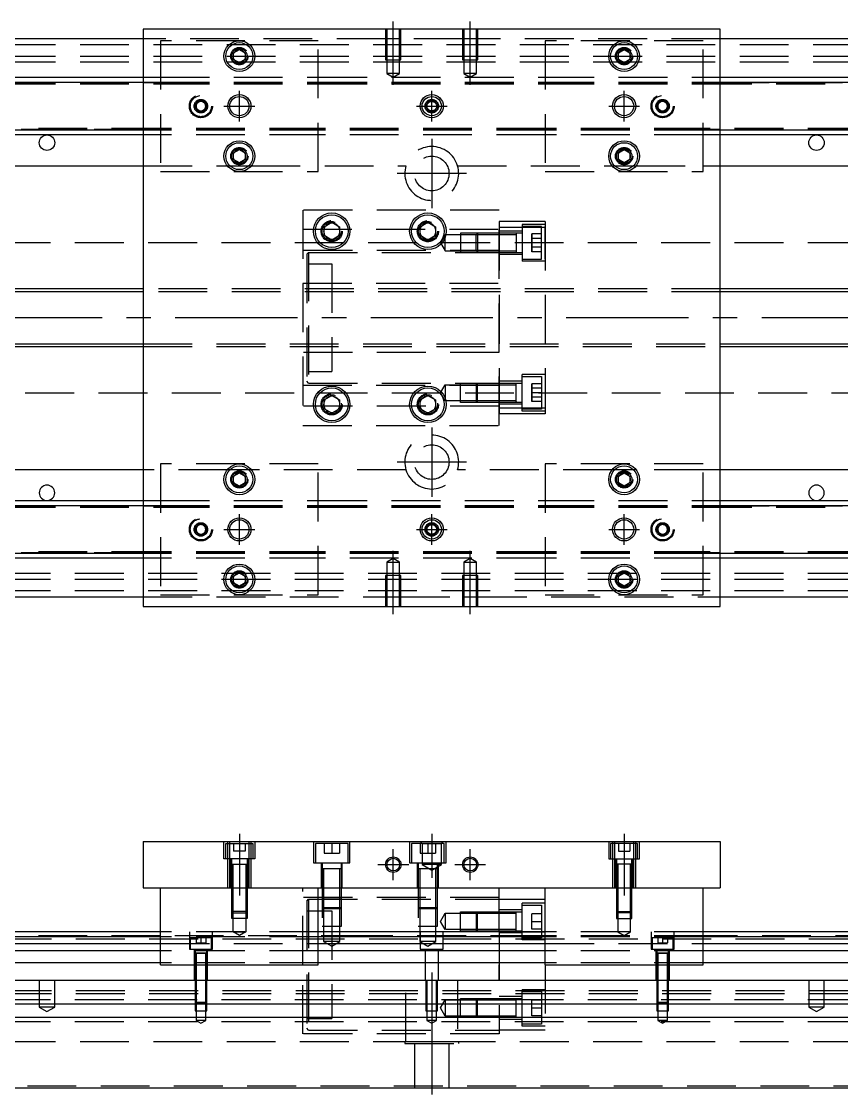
# Model space of a CAD drawing. Extents: x -10 to 848, y -252 to 77.
# Drawn here: x 213.4 to 426.5, y -202.1 to 77 of the extents above; entities that cross this region are included whole.
import ezdxf

# ---------------------------------------------------------------- set-up
doc = ezdxf.new("R2010")
doc.units = 0
doc.linetypes.add('CENTER', pattern=[50.8, 31.75, -6.35, 6.35, -6.35])
doc.linetypes.add('DASHED', pattern=[19.05, 12.7, -6.35])
doc.layers.get('0').update_dxf_attribs({"linetype": 'CONTINUOUS'})
doc.layers.add('CENTER', color=1, linetype='CENTER')

msp = doc.modelspace()

# ---------------------------------------------------------------- linework, layer by layer
at = {"color": 7, "linetype": 'CONTINUOUS'}
for p, q in [((245, 75), (245, -75)), ((395, 75), (245, 75)), ((395, -75), (395, 75)), ((245, 72.5), (0, 72.5)), ((640, 72.5), (395, 72.5)), ((268.5, 68.866026), (270, 69.73205)), ((268.5, 67.133974), (268.5, 68.866026)), ((270, 66.26795), (268.5, 67.133974)), ((270, 69.73205), (271.5, 68.866026)), ((271.5, 67.133974), (270, 66.26795)), ((271.5, 68.866026), (271.5, 67.133974)), ((368.5, 68.866026), (370, 69.73205)), ((368.5, 67.133974), (368.5, 68.866026)), ((370, 66.26795), (368.5, 67.133974)), ((370, 69.73205), (371.5, 68.866026)), ((371.5, 67.133974), (370, 66.26795)), ((371.5, 68.866026), (371.5, 67.133974)), ((0, 62.5), (245, 62.5)), ((395, 62.5), (640, 62.5)), ((0, 61.247728), (245, 61.247728)), ((395, 61.247728), (640, 61.247728)), ((245, 48.752272), (0, 48.752272)), ((245, 47.5), (0, 47.5)), ((640, 48.752272), (395, 48.752272)), ((640, 47.5), (395, 47.5)), ((268.5, 42.866026), (270, 43.73205)), ((268.5, 41.133974), (268.5, 42.866026)), ((270, 43.73205), (271.5, 42.866026)), ((271.5, 42.866026), (271.5, 41.133974)), ((368.5, 42.866026), (370, 43.73205)), ((368.5, 41.133974), (368.5, 42.866026)), ((370, 43.73205), (371.5, 42.866026)), ((371.5, 42.866026), (371.5, 41.133974)), ((206.708204, 39.5), (245, 39.5)), ((270, 40.26795), (268.5, 41.133974)), ((271.5, 41.133974), (270, 40.26795)), ((370, 40.26795), (368.5, 41.133974)), ((371.5, 41.133974), (370, 40.26795)), ((395, 39.5), (433.291796, 39.5)), ((292, 23.6547), (294, 24.809402)), ((292, 21.3453), (292, 23.6547)), ((294, 24.809402), (296, 23.6547)), ((296, 23.6547), (296, 21.3453)), ((317, 23.6547), (319, 24.809402)), ((317, 21.3453), (317, 23.6547)), ((319, 24.809402), (321, 23.6547)), ((321, 23.6547), (321, 21.3453)), ((294, 20.190598), (292, 21.3453)), ((296, 21.3453), (294, 20.190598)), ((319, 20.190598), (317, 21.3453)), ((321, 21.3453), (319, 20.190598)), ((245, 7.5), (40.5, 7.5)), ((590, 7.5), (395, 7.5)), ((40.5, -7.5), (245, -7.5)), ((395, -7.5), (590, -7.5)), ((292, -21.3453), (294, -20.190598)), ((292, -23.6547), (292, -21.3453)), ((294, -20.190598), (296, -21.3453)), ((296, -21.3453), (296, -23.6547)), ((317, -21.3453), (319, -20.190598)), ((317, -23.6547), (317, -21.3453)), ((319, -20.190598), (321, -21.3453)), ((321, -21.3453), (321, -23.6547)), ((294, -24.809402), (292, -23.6547)), ((296, -23.6547), (294, -24.809402)), ((319, -24.809402), (317, -23.6547)), ((321, -23.6547), (319, -24.809402)), ((245, -39.5), (206.708204, -39.5)), ((268.5, -41.133974), (270, -40.26795)), ((268.5, -42.866026), (268.5, -41.133974)), ((270, -40.26795), (271.5, -41.133974)), ((271.5, -41.133974), (271.5, -42.866026)), ((368.5, -41.133974), (370, -40.26795)), ((368.5, -42.866026), (368.5, -41.133974)), ((370, -40.26795), (371.5, -41.133974)), ((371.5, -41.133974), (371.5, -42.866026)), ((433.291796, -39.5), (395, -39.5)), ((270, -43.73205), (268.5, -42.866026)), ((271.5, -42.866026), (270, -43.73205)), ((370, -43.73205), (368.5, -42.866026)), ((371.5, -42.866026), (370, -43.73205)), ((0, -47.5), (245, -47.5)), ((0, -48.752272), (245, -48.752272)), ((395, -47.5), (640, -47.5)), ((395, -48.752272), (640, -48.752272)), ((245, -61.247728), (0, -61.247728)), ((640, -61.247728), (395, -61.247728)), ((245, -62.5), (0, -62.5)), ((640, -62.5), (395, -62.5)), ((268.5, -67.133974), (270, -66.26795)), ((270, -66.26795), (271.5, -67.133974)), ((368.5, -67.133974), (370, -66.26795)), ((370, -66.26795), (371.5, -67.133974)), ((268.5, -68.866026), (268.5, -67.133974)), ((270, -69.73205), (268.5, -68.866026)), ((271.5, -68.866026), (270, -69.73205)), ((271.5, -67.133974), (271.5, -68.866026)), ((368.5, -68.866026), (368.5, -67.133974)), ((370, -69.73205), (368.5, -68.866026)), ((371.5, -68.866026), (370, -69.73205)), ((371.5, -67.133974), (371.5, -68.866026)), ((0, -72.5), (245, -72.5)), ((395, -72.5), (640, -72.5)), ((245, -75), (395, -75)), ((245, -136.12), (245, -148.12)), ((245, -136.12), (395, -136.12)), ((395, -136.12), (395, -148.12)), ((245, -148.12), (395, -148.12)), ((249.5, -168.12), (249.5, -148.12)), ((290.500006, -168.12), (290.500006, -148.12)), ((337.5, -159.62), (337.5, -148.12)), ((349.5, -168.12), (349.5, -148.12)), ((390.5, -168.12), (390.5, -148.12)), ((337.5, -151.12), (349.5, -151.12)), ((249.5, -159.62), (0, -159.62)), ((249.5, -160.872272), (0, -160.872272)), ((349.5, -159.62), (290.500006, -159.62)), ((349.5, -160.872272), (290.500006, -160.872272)), ((640, -159.62), (390.5, -159.62)), ((640, -160.872272), (390.5, -160.872272)), ((0, -162.64668), (249.5, -162.64668)), ((249.5, -164.543076), (0, -164.543076)), ((290.500006, -162.64668), (349.5, -162.64668)), ((349.5, -164.543076), (290.500006, -164.543076)), ((390.5, -162.64668), (640, -162.64668)), ((640, -164.543076), (390.5, -164.543076)), ((249.5, -167.597372), (0, -167.597372)), ((249.5, -168.12), (290.500006, -168.12)), ((349.5, -167.597372), (290.500006, -167.597372)), ((349.5, -168.12), (390.5, -168.12)), ((640, -167.597372), (390.5, -167.597372)), ((0, -172.12), (640, -172.12)), ((640, -178.42), (0, -178.42)), ((640, -181.82), (0, -181.82)), ((0, -200.12), (640, -200.12))]:
    msp.add_line(p, q, dxfattribs=at)
at = {"color": 3, "linetype": 'DASHED'}
for p, q in [((308.000006, 75), (308.000006, 67)), ((308.35, 75), (308.35, 67)), ((311.65, 67), (311.65, 75)), ((311.999994, 67), (311.999994, 75)), ((328.000006, 75), (328.000006, 67)), ((328.35, 75), (328.35, 67)), ((331.65, 67), (331.65, 75)), ((331.999994, 67), (331.999994, 75)), ((0, 71), (640, 71)), ((308.000006, 72.5), (245, 72.5)), ((290.5, 72), (249.5, 72)), ((249.5, 72), (249.5, 38)), ((290.5, 38), (290.5, 72)), ((311.999994, 72.5), (308.000006, 72.5)), ((328.000006, 72.5), (311.999994, 72.5)), ((331.999994, 72.5), (328.000006, 72.5)), ((395, 72.5), (331.999994, 72.5)), ((390.5, 72), (349.5, 72)), ((349.5, 72), (349.5, 38)), ((390.5, 38), (390.5, 72)), ((0, 68), (640, 68)), ((271.973226, 68.326156), (272, 68)), ((308.000006, 67), (311.999994, 67)), ((308.35, 67), (308.35, 63.5)), ((311.65, 63.5), (311.65, 67)), ((328.000006, 67), (331.999994, 67)), ((328.35, 67), (328.35, 63.5)), ((331.65, 63.5), (331.65, 67)), ((368, 68), (368.023172, 68.30356)), ((0, 66.5), (640, 66.5)), ((245, 62.5), (249.5, 62.5)), ((249.5, 62.5), (290.5, 62.5)), ((290.5, 62.5), (349.5, 62.5)), ((311.65, 63.5), (308.35, 63.5)), ((308.35, 63.5), (310, 62.547372)), ((310, 62.547372), (311.65, 63.5)), ((331.65, 63.5), (328.35, 63.5)), ((328.35, 63.5), (330, 62.547372)), ((330, 62.547372), (331.65, 63.5)), ((349.5, 62.5), (390.5, 62.5)), ((390.5, 62.5), (395, 62.5)), ((0, 61.1147), (245, 61.1147)), ((0, 61.1), (249.5, 61.1)), ((0, 60.8), (249.5, 60.8)), ((245, 61.247728), (249.5, 61.247728)), ((245, 61.1147), (249.5, 61.1147)), ((249.5, 61.247728), (290.5, 61.247728)), ((249.5, 61.1147), (290.5, 61.1147)), ((249.5, 61.1), (290.5, 61.1)), ((249.5, 60.8), (290.5, 60.8)), ((290.5, 61.247728), (349.5, 61.247728)), ((290.5, 61.1147), (349.5, 61.1147)), ((290.5, 61.1), (349.5, 61.1)), ((290.5, 60.8), (349.5, 60.8)), ((349.5, 61.247728), (390.5, 61.247728)), ((349.5, 61.1147), (390.5, 61.1147)), ((349.5, 61.1), (390.5, 61.1)), ((349.5, 60.8), (390.5, 60.8)), ((390.5, 61.247728), (395, 61.247728)), ((390.5, 61.1147), (395, 61.1147)), ((390.5, 61.1), (640, 61.1)), ((390.5, 60.8), (640, 60.8)), ((395, 61.1147), (640, 61.1147)), ((258.75, 55.721688), (260, 56.443376)), ((260, 56.443376), (261.25, 55.721688)), ((378.75, 55.721688), (380, 56.443376)), ((380, 56.443376), (381.25, 55.721688)), ((258.5, 55), (258.52041, 55.24661)), ((258.75, 54.278312), (258.75, 55.721688)), ((260, 53.556624), (258.75, 54.278312)), ((261.25, 54.278312), (260, 53.556624)), ((261.25, 55.721688), (261.25, 54.278312)), ((378.5, 55), (378.52041, 55.24661)), ((378.75, 54.278312), (378.75, 55.721688)), ((380, 53.556624), (378.75, 54.278312)), ((381.25, 54.278312), (380, 53.556624)), ((381.25, 55.721688), (381.25, 54.278312)), ((249.5, 49.2), (0, 49.2)), ((249.5, 48.9), (0, 48.9)), ((245, 48.8853), (0, 48.8853)), ((249.5, 48.8853), (245, 48.8853)), ((249.5, 48.752272), (245, 48.752272)), ((249.5, 47.5), (245, 47.5)), ((290.5, 49.2), (249.5, 49.2)), ((290.5, 48.9), (249.5, 48.9)), ((290.5, 48.8853), (249.5, 48.8853)), ((290.5, 48.752272), (249.5, 48.752272)), ((290.5, 47.5), (249.5, 47.5)), ((349.5, 49.2), (290.5, 49.2)), ((349.5, 48.9), (290.5, 48.9)), ((349.5, 48.8853), (290.5, 48.8853)), ((349.5, 48.752272), (290.5, 48.752272)), ((349.5, 47.5), (290.5, 47.5)), ((390.5, 49.2), (349.5, 49.2)), ((390.5, 48.9), (349.5, 48.9)), ((390.5, 48.8853), (349.5, 48.8853)), ((390.5, 48.752272), (349.5, 48.752272)), ((390.5, 47.5), (349.5, 47.5)), ((640, 49.2), (390.5, 49.2)), ((640, 48.9), (390.5, 48.9)), ((395, 48.8853), (390.5, 48.8853)), ((395, 48.752272), (390.5, 48.752272)), ((395, 47.5), (390.5, 47.5)), ((640, 48.8853), (395, 48.8853)), ((271.973226, 42.326156), (272, 42)), ((371.973226, 42.326156), (372, 42)), ((245, 39.5), (266.877502, 39.5)), ((266.877502, 39.5), (267.55051, 39.5)), ((267.55051, 39.5), (272.44949, 39.5)), ((272.44949, 39.5), (273.122498, 39.5)), ((273.122498, 39.5), (313.291796, 39.5)), ((326.708204, 39.5), (366.877502, 39.5)), ((366.877502, 39.5), (367.55051, 39.5)), ((367.55051, 39.5), (372.44949, 39.5)), ((372.44949, 39.5), (373.122498, 39.5)), ((373.122498, 39.5), (390.5, 39.5)), ((390.5, 39.5), (395, 39.5)), ((249.5, 38), (290.5, 38)), ((349.5, 38), (390.5, 38)), ((286.5, 28), (286.5, -28)), ((337.5, 28), (286.5, 28)), ((337.5, -28), (337.5, 28)), ((286.5, 23), (337.5, 23)), ((291.5, 22.5), (291.512884, 22.753488)), ((316.5, 22.5), (316.52689, 22.865682)), ((337.5, 25), (337.5, -25)), ((349.5, 25), (337.5, 25)), ((349.5, 23.49468), (337.5, 23.49468)), ((343.5, 22.485571), (337.5, 22.485571)), ((343.5, 24.235572), (343.5, 14.735572)), ((349.5, 24.235572), (343.5, 24.235572)), ((348.5, 23.735571), (343.5, 23.735571)), ((348.5, 15.235572), (348.5, 23.735572)), ((349.5, 25), (349.5, -25)), ((349.5, 15.235571), (349.5, 23.735571)), ((323.500001, 21.585571), (322.287565, 19.485571)), ((329.4, 21.585571), (323.5, 21.585571)), ((323.500001, 17.385571), (323.500001, 21.585571)), ((332.4, 21.985565), (327.5, 21.985565)), ((327.5, 21.971141), (327.5, 16.985576)), ((332, 21.585571), (329.4, 21.585571)), ((331.9, 21.985571), (331.5, 21.585571)), ((331.5, 17.385571), (331.5, 21.585571)), ((331.9, 21.985571), (331.9, 16.985571)), ((341.9, 21.585571), (332, 21.585571)), ((343.5, 21.985565), (332.4, 21.985565)), ((341.9, 21.985571), (341.9, 16.985571)), ((346, 20.640272), (346, 21.794972)), ((346, 21.794972), (346, 20.640272)), ((348.5, 21.794972), (346, 21.794972)), ((348.5, 20.640272), (346, 20.640272)), ((346, 18.330872), (346, 20.640272)), ((346, 20.640272), (346, 18.330872)), ((640, 19.5), (61.969694, 19.5)), ((337.5, 17.5), (286.5, 17.5)), ((287.5, 16.5), (288, 17)), ((288, 17), (338, 17)), ((288, 17), (288, -17)), ((322.287565, 19.485571), (323.500001, 17.385571)), ((323.500001, 17.385571), (329.4, 17.385571)), ((327.5, 16.985575), (332.4, 16.985575)), ((329.4, 17.385571), (332, 17.385571)), ((331.5, 17.385571), (331.9, 16.985571)), ((332, 17.385571), (341.9, 17.385571)), ((332.4, 16.985575), (343.5, 16.985575)), ((348.5, 18.330872), (346, 18.330872)), ((346, 17.17617), (346, 18.330872)), ((346, 18.330872), (346, 17.17617)), ((348.5, 17.17617), (346, 17.17617)), ((287.5, 16.5), (287.5, -16.5)), ((288, 14), (294, 14)), ((294, 14), (294, -14)), ((343.5, 16.485571), (337.5, 16.485571)), ((343.5, 15.235572), (348.5, 15.235572)), ((349.5, 14.735572), (343.5, 14.735572)), ((286.5, 9), (337.5, 9)), ((395, 7.5), (245, 7.5)), ((395, 6.75), (245, 6.75)), ((245, -6.75), (395, -6.75)), ((245, -7.5), (395, -7.5)), ((337.5, -9), (286.5, -9)), ((288, -17), (287.5, -16.5)), ((288, -14), (294, -14)), ((343.5, -16.485572), (337.5, -16.485572)), ((343.5, -24.235572), (343.5, -14.735572)), ((349.5, -14.735572), (343.5, -14.735572)), ((343.5, -15.235571), (348.5, -15.235571)), ((348.5, -15.235571), (348.5, -23.735571)), ((61.969694, -19.5), (640, -19.5)), ((286.5, -17.5), (337.5, -17.5)), ((288, -17), (337.5, -17)), ((322.287565, -19.485571), (323.500001, -17.385571)), ((323.500001, -21.585571), (322.287565, -19.485571)), ((323.500001, -17.385571), (323.500001, -21.585571)), ((323.500001, -17.385571), (329.4, -17.385571)), ((327.5, -21.985566), (327.5, -16.985575)), ((327.5, -16.985575), (332.4, -16.985575)), ((329.4, -17.385571), (332, -17.385571)), ((331.499979, -17.385571), (331.899979, -16.985571)), ((331.499979, -17.385571), (331.499979, -21.585571)), ((331.899979, -21.985571), (331.899979, -16.985571)), ((332, -17.385571), (341.9, -17.385572)), ((332.4, -16.985575), (343.5, -16.985575)), ((341.9, -21.985571), (341.9, -16.985571)), ((346, -18.330872), (346, -17.17617)), ((346, -17.17617), (346, -18.330872)), ((348.5, -17.17617), (346, -17.17617)), ((348.5, -18.330872), (346, -18.330872)), ((346, -20.640272), (346, -18.330872)), ((346, -18.330872), (346, -20.640272)), ((348.5, -19.485571), (346, -19.485571)), ((296.483582, -22.213962), (296.5, -22.5)), ((321.483582, -22.213962), (321.5, -22.5)), ((329.4, -21.585571), (323.66115, -21.585571)), ((332.4, -21.985565), (327.5, -21.985565)), ((332, -21.585571), (329.4, -21.585571)), ((331.899979, -21.985571), (331.499979, -21.585571)), ((341.9, -21.585571), (332, -21.585571)), ((343.5, -21.985565), (332.4, -21.985565)), ((341.9, -21.728173), (341.9, -21.985571)), ((348.5, -20.640272), (346, -20.640272)), ((346, -21.794972), (346, -20.640272)), ((346, -20.640272), (346, -21.794972)), ((348.5, -21.794972), (346, -21.794972)), ((337.5, -23), (286.5, -23)), ((343.5, -22.485572), (337.5, -22.485572)), ((349.5, -23.49468), (337.5, -23.49468)), ((349.5, -25), (337.5, -25)), ((348.5, -23.735571), (343.5, -23.735571)), ((349.5, -24.235572), (343.5, -24.235572)), ((286.5, -28), (337.5, -28)), ((249.5, -38), (249.5, -72)), ((290.5, -38), (249.5, -38)), ((290.5, -72), (290.5, -38)), ((349.5, -38), (349.5, -72)), ((390.5, -38), (349.5, -38)), ((390.5, -72), (390.5, -38)), ((266.877502, -39.5), (245, -39.5)), ((267.55051, -39.5), (266.877502, -39.5)), ((272.44949, -39.5), (267.55051, -39.5)), ((271.973226, -41.673844), (272, -42)), ((273.122498, -39.5), (272.44949, -39.5)), ((313.291796, -39.5), (273.122498, -39.5)), ((366.877502, -39.5), (326.708204, -39.5)), ((367.55051, -39.5), (366.877502, -39.5)), ((372.44949, -39.5), (367.55051, -39.5)), ((368, -42), (368.030168, -41.653934)), ((373.122498, -39.5), (372.44949, -39.5)), ((390.5, -39.5), (373.122498, -39.5)), ((395, -39.5), (390.5, -39.5)), ((0, -48.8853), (245, -48.8853)), ((0, -48.9), (249.5, -48.9)), ((0, -49.2), (249.5, -49.2)), ((245, -47.5), (249.5, -47.5)), ((245, -48.752272), (249.5, -48.752272)), ((245, -48.8853), (249.5, -48.8853)), ((249.5, -47.5), (290.5, -47.5)), ((249.5, -48.752272), (290.5, -48.752272)), ((249.5, -48.8853), (290.5, -48.8853)), ((249.5, -48.9), (290.5, -48.9)), ((249.5, -49.2), (290.5, -49.2)), ((290.5, -47.5), (349.5, -47.5)), ((290.5, -48.752272), (349.5, -48.752272)), ((290.5, -48.8853), (349.5, -48.8853)), ((290.5, -48.9), (349.5, -48.9)), ((290.5, -49.2), (349.5, -49.2)), ((349.5, -47.5), (390.5, -47.5)), ((349.5, -48.752272), (390.5, -48.752272)), ((349.5, -48.8853), (390.5, -48.8853)), ((349.5, -48.9), (390.5, -48.9)), ((349.5, -49.2), (390.5, -49.2)), ((390.5, -47.5), (395, -47.5)), ((390.5, -48.752272), (395, -48.752272)), ((390.5, -48.8853), (395, -48.8853)), ((390.5, -48.9), (640, -48.9)), ((390.5, -49.2), (640, -49.2)), ((395, -48.8853), (640, -48.8853)), ((258.5, -55), (258.52041, -54.75339)), ((258.75, -54.278312), (260, -53.556624)), ((258.75, -55.721688), (258.75, -54.278312)), ((260, -56.443376), (258.75, -55.721688)), ((260, -53.556624), (261.25, -54.278312)), ((261.25, -55.721688), (260, -56.443376)), ((261.25, -54.278312), (261.25, -55.721688)), ((378.75, -54.278312), (380, -53.556624)), ((378.75, -55.721688), (378.75, -54.278312)), ((380, -56.443376), (378.75, -55.721688)), ((380, -53.556624), (381.25, -54.278312)), ((381.25, -55.721688), (380, -56.443376)), ((381.25, -54.278312), (381.25, -55.721688)), ((381.477374, -54.74045), (381.5, -55)), ((249.5, -60.8), (0, -60.8)), ((249.5, -61.1), (0, -61.1)), ((245, -61.1147), (0, -61.1147)), ((249.5, -61.1147), (245, -61.1147)), ((249.5, -61.247728), (245, -61.247728)), ((290.5, -60.8), (249.5, -60.8)), ((290.5, -61.1), (249.5, -61.1)), ((290.5, -61.1147), (249.5, -61.1147)), ((290.5, -61.247728), (249.5, -61.247728)), ((349.5, -60.8), (290.5, -60.8)), ((349.5, -61.1), (290.5, -61.1)), ((349.5, -61.1147), (290.5, -61.1147)), ((349.5, -61.247728), (290.5, -61.247728)), ((390.5, -60.8), (349.5, -60.8)), ((390.5, -61.1), (349.5, -61.1)), ((390.5, -61.1147), (349.5, -61.1147)), ((390.5, -61.247728), (349.5, -61.247728)), ((640, -60.8), (390.5, -60.8)), ((640, -61.1), (390.5, -61.1)), ((395, -61.1147), (390.5, -61.1147)), ((395, -61.247728), (390.5, -61.247728)), ((640, -61.1147), (395, -61.1147)), ((249.5, -62.5), (245, -62.5)), ((290.5, -62.5), (249.5, -62.5)), ((349.5, -62.5), (290.5, -62.5)), ((310, -62.547372), (308.35, -63.5)), ((308.35, -63.5), (310, -63.5)), ((308.35, -63.5), (308.35, -67)), ((311.65, -63.5), (310, -62.547372)), ((310, -63.5), (311.65, -63.5)), ((311.65, -67), (311.65, -63.5)), ((330, -62.547372), (328.35, -63.5)), ((328.35, -63.5), (330, -63.5)), ((328.35, -63.5), (328.35, -67)), ((331.65, -63.5), (330, -62.547372)), ((330, -63.5), (331.65, -63.5)), ((331.65, -67), (331.65, -63.5)), ((390.5, -62.5), (349.5, -62.5)), ((395, -62.5), (390.5, -62.5)), ((640, -66.5), (0, -66.5)), ((640, -68), (0, -68)), ((268, -68), (268.023172, -67.69644)), ((311.999994, -67), (308.000006, -67)), ((308.000006, -67), (308.000006, -75)), ((308.35, -67), (308.35, -75)), ((311.65, -75), (311.65, -67)), ((311.999994, -75), (311.999994, -67)), ((331.999994, -67), (328.000006, -67)), ((328.000006, -67), (328.000006, -75)), ((328.35, -67), (328.35, -75)), ((331.65, -75), (331.65, -67)), ((331.999994, -75), (331.999994, -67)), ((368, -68), (368.023172, -67.69644)), ((640, -71), (0, -71)), ((245, -72.5), (308.000006, -72.5)), ((249.5, -72), (290.5, -72)), ((308.000006, -72.5), (311.999994, -72.5)), ((311.999994, -72.5), (328.000006, -72.5)), ((328.000006, -72.5), (331.999994, -72.5)), ((331.999994, -72.5), (395, -72.5)), ((349.5, -72), (390.5, -72)), ((266, -140.62), (266, -136.12)), ((266.5, -136.62), (273.5, -136.62)), ((266.5, -140.62), (266.5, -136.62)), ((267.000006, -136.62), (267.000006, -136.12)), ((267.000006, -140.62), (267.000006, -136.62)), ((267.5, -148.12), (267.5, -136.12)), ((268.5, -136.62), (268.5, -138.62)), ((270, -136.62), (270, -138.62)), ((271.5, -136.62), (271.5, -138.62)), ((272.5, -136.12), (272.5, -148.12)), ((272.999994, -136.12), (272.999994, -136.62)), ((272.999994, -136.62), (272.999994, -140.62)), ((273.5, -136.62), (273.5, -140.62)), ((274, -136.12), (274, -140.62)), ((289.25, -136.12), (289.25, -141.62)), ((298.25, -136.62), (289.75, -136.62)), ((289.75, -136.62), (289.75, -141.62)), ((292, -136.62), (292, -139.12)), ((294, -136.62), (294, -139.12)), ((296, -136.62), (296, -139.12)), ((298.25, -141.62), (298.25, -136.62)), ((298.75, -141.62), (298.75, -136.12)), ((314.25, -136.12), (314.25, -141.62)), ((323.25, -136.62), (314.75, -136.62)), ((314.75, -136.62), (314.75, -141.62)), ((317.5, -136.62), (317, -136.12)), ((317, -136.62), (317, -139.12)), ((317.5, -136.62), (317.5, -142.12)), ((317.5, -136.62), (322.5, -136.62)), ((319, -136.62), (319, -139.12)), ((321, -136.62), (321, -139.12)), ((322.5, -136.62), (323, -136.12)), ((322.5, -142.12), (322.5, -136.62)), ((323.25, -141.62), (323.25, -136.62)), ((323.75, -141.62), (323.75, -136.12)), ((366, -136.12), (366, -140.62)), ((373.5, -136.62), (366.5, -136.62)), ((366.5, -136.62), (366.5, -140.62)), ((367.000006, -136.12), (367.000006, -136.62)), ((367.000006, -136.62), (367.000006, -140.62)), ((367.5, -136.12), (367.5, -148.12)), ((368.5, -136.62), (368.5, -138.62)), ((370, -136.62), (370, -138.62)), ((371.5, -136.62), (371.5, -138.62)), ((372.5, -148.12), (372.5, -136.12)), ((372.999994, -136.62), (372.999994, -136.12)), ((372.999994, -140.62), (372.999994, -136.62)), ((373.5, -140.62), (373.5, -136.62)), ((374, -140.62), (374, -136.12)), ((270, -138.62), (268.5, -138.62)), ((271.5, -138.62), (270, -138.62)), ((292, -139.12), (294, -139.12)), ((294, -139.12), (296, -139.12)), ((317, -139.12), (319, -139.12)), ((319, -139.12), (321, -139.12)), ((368.5, -138.62), (370, -138.62)), ((370, -138.62), (371.5, -138.62)), ((274, -140.62), (266, -140.62)), ((267.000006, -148.12), (267.000006, -140.62)), ((267.75, -148.12), (267.75, -140.62)), ((267.999994, -142.02), (272.000006, -142.02)), ((267.999994, -142.02), (272.000006, -142.02)), ((267.999994, -142.02), (272.000006, -142.02)), ((268, -142.02), (268, -140.62)), ((268, -142.02), (268, -142.015)), ((268, -142.02), (268.216668, -142.02)), ((268, -142.025), (268, -142.02)), ((268, -148.12), (268, -142.02)), ((268.216668, -142.02), (271.783292, -142.02)), ((268.35, -148.12), (268.35, -142.02)), ((271.65, -142.02), (271.65, -148.12)), ((271.783292, -142.02), (272, -142.02)), ((272, -140.62), (272, -142.02)), ((272, -142.015), (272, -142.02)), ((272, -142.02), (272, -142.025)), ((272, -142.02), (272, -148.12)), ((272.25, -140.62), (272.25, -148.12)), ((272.999994, -140.62), (272.999994, -148.12)), ((289.25, -141.62), (298.75, -141.62)), ((291.25, -141.62), (291.25, -148.12)), ((291.5, -141.62), (291.5, -143.22)), ((296.5, -143.22), (296.5, -141.62)), ((296.75, -148.12), (296.75, -141.62)), ((314.25, -141.62), (323.75, -141.62)), ((316.25, -141.62), (316.25, -148.12)), ((316.5, -141.62), (316.5, -143.22)), ((322.5, -142.12), (317.5, -142.12)), ((317.5, -142.12), (320, -143.563376)), ((320, -143.563376), (322.5, -142.12)), ((321.5, -143.22), (321.5, -141.62)), ((321.75, -148.12), (321.75, -141.62)), ((366, -140.62), (374, -140.62)), ((367.000006, -140.62), (367.000006, -148.12)), ((367.75, -140.62), (367.75, -148.12)), ((372.000006, -142.02), (367.999994, -142.02)), ((372.000006, -142.02), (367.999994, -142.02)), ((372.000006, -142.02), (367.999994, -142.02)), ((368, -140.62), (368, -142.02)), ((368, -142.015), (368, -142.02)), ((368.216708, -142.02), (368, -142.02)), ((368, -142.02), (368, -142.025)), ((368, -142.02), (368, -148.12)), ((371.783332, -142.02), (368.216708, -142.02)), ((368.35, -142.02), (368.35, -148.12)), ((371.65, -148.12), (371.65, -142.02)), ((372, -142.02), (371.783332, -142.02)), ((372, -142.02), (372, -140.62)), ((372, -142.02), (372, -142.015)), ((372, -142.025), (372, -142.02)), ((372, -148.12), (372, -142.02)), ((372.25, -148.12), (372.25, -140.62)), ((372.999994, -148.12), (372.999994, -140.62)), ((296.500006, -143.22), (291.499994, -143.22)), ((291.5, -143.215), (291.5, -143.22)), ((291.757468, -143.22), (291.5, -143.22)), ((291.5, -143.22), (291.5, -143.225)), ((291.5, -143.22), (291.500006, -158.12)), ((296.242552, -143.22), (291.757468, -143.22)), ((291.9, -143.22), (291.9, -148.12)), ((296.1, -148.12), (296.1, -143.22)), ((296.5, -143.22), (296.242552, -143.22)), ((296.5, -143.22), (296.5, -143.215)), ((296.5, -143.225), (296.5, -143.22)), ((296.5, -148.12), (296.5, -143.22)), ((321.500006, -143.22), (316.499994, -143.22)), ((316.5, -143.215), (316.5, -143.22)), ((316.757468, -143.22), (316.5, -143.22)), ((316.5, -143.22), (316.5, -143.225)), ((316.5, -143.22), (316.500006, -158.12)), ((321.242552, -143.22), (316.757468, -143.22)), ((316.9, -143.22), (316.9, -148.12)), ((320.5, -143.22), (320.5, -143.215)), ((320.5, -143.225), (320.5, -143.22)), ((321.1, -148.12), (321.1, -143.22)), ((321.5, -143.22), (321.242552, -143.22)), ((321.5, -148.12), (321.5, -143.22)), ((268, -154.27), (268, -148.12)), ((268.000006, -154.270006), (268.000006, -148.12)), ((268.35, -154.62), (268.35, -148.12)), ((271.65, -148.12), (271.65, -154.62)), ((271.999994, -148.12), (271.999994, -154.270006)), ((272, -148.12), (272, -154.27)), ((286.5, -168.12), (286.5, -148.12)), ((337.5, -150.62), (286.5, -150.62)), ((291.9, -148.12), (291.9, -153.62)), ((296.1, -153.62), (296.1, -148.12)), ((296.499994, -153.220006), (296.499994, -148.12)), ((296.5, -153.22), (296.5, -148.12)), ((316.9, -148.12), (316.9, -153.62)), ((321.1, -153.62), (321.1, -148.12)), ((321.499994, -153.220006), (321.499994, -148.12)), ((321.5, -153.22), (321.5, -148.12)), ((368, -148.12), (368, -154.27)), ((368.000006, -148.12), (368.000006, -154.270006)), ((368.35, -148.12), (368.35, -154.62)), ((371.65, -154.62), (371.65, -148.12)), ((371.999994, -154.270006), (371.999994, -148.12)), ((372, -154.27), (372, -148.12)), ((287.5, -151.62), (288, -151.12)), ((287.5, -151.62), (287.5, -184.62)), ((288, -151.12), (337.5, -151.12)), ((288, -151.12), (288, -185.12)), ((291.9, -151.12), (291.5, -151.12)), ((291.5, -153.22), (296.5, -153.22)), ((291.5, -153.22), (291.9, -153.62)), ((296.1, -151.12), (291.9, -151.12)), ((296.5, -151.12), (296.1, -151.12)), ((296.1, -153.62), (296.5, -153.22)), ((296.499994, -158.12), (296.499994, -153.220006)), ((316.5, -153.22), (321.5, -153.22)), ((316.5, -153.22), (316.9, -153.62)), ((321.1, -153.62), (321.5, -153.22)), ((321.499994, -158.12), (321.499994, -153.220006)), ((343.5, -161.620001), (343.5, -152.120001)), ((349.5, -152.120001), (343.5, -152.120001)), ((343.5, -152.62), (348.5, -152.62)), ((348.5, -152.62), (348.5, -161.12)), ((272, -154.27), (268, -154.27)), ((268.35, -154.62), (268, -154.27)), ((268.000006, -156.12), (268.000006, -154.270006)), ((271.999994, -156.12), (268.000006, -156.12)), ((268.35, -154.62), (271.65, -154.62)), ((268.35, -156.12), (268.35, -154.62)), ((268.35, -159.62), (268.35, -156.12)), ((272, -154.27), (271.65, -154.62)), ((271.65, -154.62), (271.65, -156.12)), ((271.65, -156.12), (271.65, -159.62)), ((271.999994, -154.270006), (271.999994, -156.12)), ((287.5, -154.12), (294, -154.12)), ((296.1, -153.62), (291.9, -153.62)), ((291.9, -153.62), (291.9, -158.12)), ((294, -154.12), (294, -182.12)), ((296.1, -158.12), (296.1, -153.62)), ((321.1, -153.62), (316.9, -153.62)), ((316.9, -153.62), (316.9, -158.12)), ((321.1, -158.12), (321.1, -153.62)), ((322.287565, -156.87), (323.500001, -154.77)), ((323.500001, -154.77), (323.500001, -158.97)), ((323.500001, -154.77), (329.4, -154.77)), ((327.5, -159.369995), (327.5, -154.370004)), ((327.5, -154.370004), (332.4, -154.370004)), ((329.4, -154.77), (332, -154.77)), ((331.499979, -154.77), (331.899979, -154.37)), ((331.499979, -154.77), (331.499979, -158.97)), ((331.899979, -159.37), (331.899979, -154.37)), ((332, -154.77), (341.9, -154.770001)), ((332.4, -154.370004), (343.5, -154.370004)), ((343.5, -153.870001), (337.5, -153.870001)), ((341.9, -159.37), (341.9, -154.37)), ((346, -158.87), (346, -154.87)), ((348.5, -154.87), (346, -154.87)), ((368, -154.27), (372, -154.27)), ((368, -154.27), (368.35, -154.62)), ((368.000006, -154.270006), (368.000006, -156.12)), ((368.000006, -156.12), (371.999994, -156.12)), ((371.65, -154.62), (368.35, -154.62)), ((368.35, -154.62), (368.35, -156.12)), ((368.35, -156.12), (368.35, -159.62)), ((371.65, -154.62), (372, -154.27)), ((371.65, -156.12), (371.65, -154.62)), ((371.65, -159.62), (371.65, -156.12)), ((371.999994, -156.12), (371.999994, -154.270006)), ((291.500006, -158.12), (296.499994, -158.12)), ((291.9, -158.12), (291.9, -162.12)), ((296.1, -162.12), (296.1, -158.12)), ((316.500006, -158.12), (321.499994, -158.12)), ((316.9, -158.12), (316.9, -162.12)), ((321.1, -162.12), (321.1, -158.12)), ((323.500001, -158.97), (322.287565, -156.87)), ((329.4, -158.97), (323.66115, -158.97)), ((332, -158.97), (329.4, -158.97)), ((331.899979, -159.37), (331.499979, -158.97)), ((341.9, -158.97), (332, -158.97)), ((346, -156.87), (348.5, -156.87)), ((348.5, -158.87), (346, -158.87)), ((37.005, -161.37), (590.005, -161.37)), ((249.5, -160.62), (40.5, -160.62)), ((290.500006, -159.62), (249.5, -159.62)), ((304, -160.62), (249.5, -160.62)), ((290.500006, -160.872272), (249.5, -160.872272)), ((257, -159.62), (257, -164.12)), ((262.75, -161.12), (257.25, -161.12)), ((257.25, -161.12), (257.25, -164.12)), ((258.75, -161.12), (258.75, -162.42)), ((260, -161.12), (260, -162.42)), ((261.25, -161.12), (261.25, -162.42)), ((262.75, -164.12), (262.75, -161.12)), ((263, -164.12), (263, -159.62)), ((268.35, -159.62), (271.65, -159.62)), ((270, -160.572628), (268.35, -159.62)), ((271.65, -159.62), (270, -160.572628)), ((348, -160.62), (304, -160.62)), ((317, -159.62), (317, -164.12)), ((323, -164.12), (323, -159.62)), ((332.4, -159.369994), (327.5, -159.369994)), ((343.5, -159.369994), (332.4, -159.369994)), ((337.5, -159.62), (337.5, -185.12)), ((343.5, -159.870001), (337.5, -159.870001)), ((343.35, -159.62), (349.5, -159.62)), ((348.5, -161.12), (343.5, -161.12)), ((349.5, -161.620001), (343.5, -161.620001)), ((390.5, -159.62), (346.65, -159.62)), ((390.5, -160.62), (348, -160.62)), ((390.5, -160.872272), (349.5, -160.872272)), ((371.65, -159.62), (368.35, -159.62)), ((368.35, -159.62), (370, -160.572628)), ((370, -160.572628), (371.65, -159.62)), ((377, -159.62), (377, -164.12)), ((382.75, -161.12), (377.25, -161.12)), ((377.25, -161.12), (377.25, -164.12)), ((378.75, -161.12), (378.75, -162.42)), ((380, -161.12), (380, -162.42)), ((381.25, -161.12), (381.25, -162.42)), ((382.75, -164.12), (382.75, -161.12)), ((383, -164.12), (383, -159.62)), ((590.005, -160.62), (390.5, -160.62)), ((249.5, -162.64668), (290.500006, -162.64668)), ((290.500006, -164.543076), (249.5, -164.543076)), ((257, -164.12), (263, -164.12)), ((258.25, -164.12), (258.25, -172.12)), ((258.5, -164.12), (258.5, -165.12)), ((258.75, -162.42), (260, -162.42)), ((260, -162.42), (261.25, -162.42)), ((261.5, -165.12), (261.5, -164.12)), ((261.75, -172.12), (261.75, -164.12)), ((296.1, -162.12), (291.9, -162.12)), ((291.9, -162.12), (294, -163.332436)), ((294, -163.332436), (296.1, -162.12)), ((321.1, -162.12), (316.9, -162.12)), ((316.9, -162.12), (319, -163.332436)), ((317, -164.12), (323, -164.12)), ((318.25, -164.12), (318.25, -172.12)), ((319, -163.332436), (321.1, -162.12)), ((321.75, -172.12), (321.75, -164.12)), ((349.5, -162.64668), (390.5, -162.64668)), ((390.5, -164.543076), (349.5, -164.543076)), ((377, -164.12), (383, -164.12)), ((378.25, -164.12), (378.25, -172.12)), ((378.5, -164.12), (378.5, -165.12)), ((378.75, -162.42), (380, -162.42)), ((380, -162.42), (381.25, -162.42)), ((381.5, -165.12), (381.5, -164.12)), ((381.75, -172.12), (381.75, -164.12)), ((261.500006, -165.12), (258.499994, -165.12)), ((259.998804, -165.12), (258.499994, -165.12)), ((261.500006, -165.12), (258.499994, -165.12)), ((258.5, -165.115), (258.5, -165.12)), ((258.5, -165.12), (258.62467, -165.12)), ((258.624678, -165.12), (258.5, -165.12)), ((258.5, -165.12), (258.5, -165.125)), ((258.5, -165.12), (258.5, -172.12)), ((258.62467, -165.12), (261.375392, -165.12)), ((259.998804, -165.12), (258.624678, -165.12)), ((258.75, -165.12), (258.75, -172.12)), ((261.500006, -165.12), (259.998804, -165.12)), ((261.37533, -165.12), (259.998804, -165.12)), ((261.25, -172.12), (261.25, -165.12)), ((261.5, -165.12), (261.37533, -165.12)), ((261.375392, -165.12), (261.5, -165.12)), ((261.5, -165.12), (261.5, -165.115)), ((261.5, -165.125), (261.5, -165.12)), ((261.5, -172.12), (261.5, -165.12)), ((381.500006, -165.12), (378.499994, -165.12)), ((379.998804, -165.12), (378.499994, -165.12)), ((378.5, -165.115), (378.5, -165.12)), ((378.5, -165.12), (378.62467, -165.12)), ((378.624678, -165.12), (378.5, -165.12)), ((378.5, -165.12), (378.5, -172.12)), ((378.5, -165.12), (378.5, -165.125)), ((378.62467, -165.12), (381.375392, -165.12)), ((379.998804, -165.12), (378.624678, -165.12)), ((378.75, -165.12), (378.75, -172.12)), ((381.500006, -165.12), (379.998804, -165.12)), ((381.37533, -165.12), (379.998804, -165.12)), ((381.25, -172.12), (381.25, -165.12)), ((381.5, -165.12), (381.37533, -165.12)), ((381.375392, -165.12), (381.5, -165.12)), ((381.5, -165.12), (381.5, -165.115)), ((381.5, -172.12), (381.5, -165.12)), ((381.5, -165.125), (381.5, -165.12)), ((290.500006, -167.597372), (249.5, -167.597372)), ((286.5, -186.12), (286.5, -168.12)), ((337.5, -172.12), (337.5, -168.12)), ((390.5, -167.597372), (349.5, -167.597372)), ((349.5, -168.12), (349.5, -185.12)), ((218, -172.12), (218, -179.12)), ((222, -179.12), (222, -172.12)), ((258.5, -172.12), (258.5, -177.87)), ((258.500006, -172.12), (258.500002, -177.87)), ((258.75, -172.12), (258.75, -178.12)), ((261.25, -178.12), (261.25, -172.12)), ((261.499998, -177.87), (261.499994, -172.12)), ((261.5, -177.87), (261.5, -172.12)), ((313.291796, -188.12), (313.291796, -172.12)), ((318.500006, -172.12), (318.500006, -178.42)), ((318.75, -172.12), (318.75, -180.12)), ((321.25, -180.12), (321.25, -172.12)), ((321.499994, -178.42), (321.499994, -172.12)), ((326.708204, -172.12), (326.708204, -188.12)), ((378.5, -172.12), (378.5, -177.87)), ((378.500006, -172.12), (378.500002, -177.87)), ((378.75, -172.12), (378.75, -178.12)), ((381.25, -178.12), (381.25, -172.12)), ((381.499998, -177.87), (381.499994, -172.12)), ((381.5, -177.87), (381.5, -172.12)), ((418, -172.12), (418, -179.12)), ((422, -179.12), (422, -172.12)), ((37.005, -174.87), (590.005, -174.87)), ((37.005, -175.62), (590.005, -175.62)), ((288, -175.62), (288.500006, -175.62)), ((343.5, -184.120001), (343.5, -174.620001)), ((349.5, -174.620001), (343.5, -174.620001)), ((343.5, -175.12), (348.5, -175.12)), ((348.5, -175.12), (348.5, -183.62)), ((640, -177.27), (0, -177.27)), ((258.5, -177.87), (261.5, -177.87)), ((258.5, -177.87), (258.75, -178.12)), ((258.500002, -177.87), (258.500006, -178.42)), ((258.500006, -178.42), (258.500006, -180.12)), ((261.25, -178.12), (258.75, -178.12)), ((258.75, -178.12), (258.75, -180.12)), ((261.25, -178.12), (261.5, -177.87)), ((261.25, -180.12), (261.25, -178.12)), ((261.499994, -178.42), (261.499998, -177.87)), ((261.499994, -180.12), (261.499994, -178.42)), ((318.500006, -178.42), (318.500006, -180.12)), ((321.499994, -180.12), (321.499994, -178.42)), ((322.287565, -179.37), (323.500001, -177.27)), ((323.500001, -177.27), (323.500001, -181.47)), ((323.500001, -177.27), (329.4, -177.27)), ((327.5, -181.869995), (327.5, -176.870004)), ((327.5, -176.870004), (332.4, -176.870004)), ((329.4, -177.27), (332, -177.27)), ((331.499979, -177.27), (331.899979, -176.87)), ((331.499979, -177.27), (331.499979, -181.47)), ((331.899979, -181.87), (331.899979, -176.87)), ((332, -177.27), (341.9, -177.270001)), ((332.4, -176.870004), (343.5, -176.870004)), ((343.5, -176.370001), (337.5, -176.370001)), ((341.9, -181.87), (341.9, -176.87)), ((346, -181.37), (346, -177.37)), ((348.5, -177.37), (346, -177.37)), ((378.5, -177.87), (381.5, -177.87)), ((378.5, -177.87), (378.75, -178.12)), ((378.500002, -177.87), (378.500006, -178.42)), ((378.500006, -178.42), (378.500006, -180.12)), ((381.25, -178.12), (378.75, -178.12)), ((378.75, -178.12), (378.75, -180.12)), ((381.25, -178.12), (381.5, -177.87)), ((381.25, -180.12), (381.25, -178.12)), ((381.499994, -178.42), (381.499998, -177.87)), ((381.499994, -180.12), (381.499994, -178.42)), ((222, -179.12), (218, -179.12)), ((218, -179.12), (220, -180.2747)), ((220, -180.2747), (222, -179.12)), ((258.500006, -180.12), (261.499994, -180.12)), ((258.75, -180.12), (258.75, -182.62)), ((261.25, -182.62), (261.25, -180.12)), ((318.500006, -180.12), (321.499994, -180.12)), ((318.75, -180.12), (318.75, -182.62)), ((321.25, -182.62), (321.25, -180.12)), ((323.500001, -181.47), (322.287565, -179.37)), ((346, -179.37), (348.5, -179.37)), ((348.5, -181.37), (346, -181.37)), ((378.500006, -180.12), (381.499994, -180.12)), ((378.75, -180.12), (378.75, -182.62)), ((381.25, -182.62), (381.25, -180.12)), ((422, -179.12), (418, -179.12)), ((418, -179.12), (420, -180.2747)), ((420, -180.2747), (422, -179.12)), ((640, -182.97), (0, -182.97)), ((261.25, -182.62), (258.75, -182.62)), ((258.75, -182.62), (260, -183.341688)), ((260, -183.341688), (261.25, -182.62)), ((287.5, -182.12), (294, -182.12)), ((321.25, -182.62), (318.75, -182.62)), ((318.75, -182.62), (320, -183.341688)), ((320, -183.341688), (321.25, -182.62)), ((329.4, -181.47), (323.500001, -181.47)), ((332.4, -181.869994), (327.5, -181.869994)), ((332, -181.47), (329.4, -181.47)), ((331.899979, -181.87), (331.499979, -181.47)), ((341.9, -181.47), (332, -181.47)), ((343.5, -181.869994), (332.4, -181.869994)), ((337.5, -181.82), (337.5, -186.12)), ((343.5, -182.370001), (337.5, -182.370001)), ((348.5, -183.62), (343.5, -183.62)), ((349.5, -184.120001), (343.5, -184.120001)), ((381.25, -182.62), (378.75, -182.62)), ((378.75, -182.62), (380, -183.341688)), ((380, -183.341688), (381.25, -182.62)), ((337.5, -186.12), (286.5, -186.12)), ((288, -185.12), (287.5, -184.62)), ((288, -185.12), (337.5, -185.12)), ((349.5, -185.12), (337.5, -185.12)), ((0, -188.12), (640, -188.12)), ((313, -188.12), (313, -188.62)), ((313, -188.62), (327, -188.62)), ((313.291796, -188.12), (326.708204, -188.12)), ((315.5, -188.62), (315.5, -200.12)), ((324.5, -200.12), (324.5, -188.62)), ((327, -188.62), (327, -188.12)), ((62.499994, -199.62), (640, -199.62))]:
    msp.add_line(p, q, dxfattribs=at)
at = {"color": 3, "linetype": 'CONTINUOUS'}
for p, q in [((245, 6.75), (40.5, 6.75)), ((590, 6.75), (395, 6.75)), ((40.5, -6.75), (245, -6.75)), ((395, -6.75), (590, -6.75))]:
    msp.add_line(p, q, dxfattribs=at)
at = {"color": 7, "linetype": 'CONTINUOUS'}
for centre, radius in [((270, 68), 4), ((270, 68), 3.5), ((370, 68), 4), ((370, 68), 3.5), ((270, 55), 2.5), ((320, 55), 3), ((320, 55), 2.5), ((370, 55), 2.5), ((220, 45.5), 2), ((420, 45.5), 2), ((270, 42), 4), ((270, 42), 3.5), ((370, 42), 4), ((370, 42), 3.5), ((294, 22.5), 4.75), ((294, 22.5), 4.25), ((319, 22.5), 4.75), ((319, 22.5), 4.25), ((294, -22.5), 4.75), ((294, -22.5), 4.25), ((319, -22.5), 4.75), ((319, -22.5), 4.25), ((270, -42), 4), ((270, -42), 3.5), ((370, -42), 4), ((370, -42), 3.5), ((270, -55), 2.5), ((320, -55), 3), ((320, -55), 2.5), ((370, -55), 2.5), ((270, -68), 4), ((370, -68), 4), ((270, -68), 3.5), ((370, -68), 3.5), ((310, -142.12), 1.65), ((330, -142.12), 1.65)]:
    msp.add_circle(centre, radius, dxfattribs=at)
at = {"color": 3, "linetype": 'DASHED'}
for centre, radius in [((270, 68), 2.25), ((270, 68), 2), ((370, 68), 2.25), ((370, 68), 2), ((260, 55), 3), ((260, 55), 2.75), ((260, 55), 1.75), ((260, 55), 1.5), ((320, 55), 1.75), ((320, 55), 1.5), ((320, 55), 1.25), ((380, 55), 3), ((380, 55), 2.75), ((380, 55), 1.75), ((380, 55), 1.5), ((270, 42), 2.25), ((270, 42), 2), ((320, 37.5), 4.5), ((370, 42), 2.25), ((370, 42), 2), ((294, 22.5), 2.75), ((319, 22.5), 2.75), ((294, 22.5), 2.5), ((319, 22.5), 2.5), ((294, -22.5), 2.75), ((294, -22.5), 2.5), ((319, -22.5), 2.75), ((319, -22.5), 2.5), ((320, -37.5), 4.5), ((270, -42), 2.25), ((270, -42), 2), ((370, -42), 2.25), ((370, -42), 2), ((260, -55), 3), ((260, -55), 2.75), ((380, -55), 3), ((380, -55), 2.75), ((260, -55), 1.75), ((260, -55), 1.5), ((320, -55), 1.75), ((320, -55), 1.5), ((320, -55), 1.25), ((380, -55), 1.75), ((380, -55), 1.5), ((270, -68), 2.25), ((270, -68), 2), ((370, -68), 2.25), ((370, -68), 2)]:
    msp.add_circle(centre, radius, dxfattribs=at)
at = {"color": 3, "linetype": 'CONTINUOUS'}
for centre, radius in [((270, 55), 3), ((370, 55), 3), ((270, -55), 3), ((370, -55), 3), ((310, -142.12), 2), ((330, -142.12), 2)]:
    msp.add_circle(centre, radius, dxfattribs=at)
at = {"color": 7, "linetype": 'CONTINUOUS'}
for centre, radius, start, end in [((270, 68), 1.65, 155.380023, 180), ((270, 68), 1.65, 180, 204.619977), ((270, 68), 1.65, 144.619977, 155.380023), ((270, 68), 1.65, 204.619977, 215.380023), ((270, 68), 1.65, 95.380023, 144.619977), ((270, 68), 1.65, 215.380023, 264.619977), ((270, 68), 1.65, 84.619977, 95.380023), ((270, 68), 1.65, 35.380023, 84.619977), ((270, 68), 1.65, 275.380023, 324.619977), ((270, 68), 1.65, 24.619977, 35.380023), ((270, 68), 1.65, 324.619977, 335.380023), ((270, 68), 1.65, 335.380023, 24.619977), ((370, 68), 1.65, 155.380023, 180), ((370, 68), 1.65, 180, 204.619977), ((370, 68), 1.65, 144.619977, 155.380023), ((370, 68), 1.65, 204.619977, 215.380023), ((370, 68), 1.65, 95.380023, 144.619977), ((370, 68), 1.65, 215.380023, 264.619977), ((370, 68), 1.65, 84.619977, 95.380023), ((370, 68), 1.65, 35.380023, 84.619977), ((370, 68), 1.65, 275.380023, 324.619977), ((370, 68), 1.65, 24.619977, 35.380023), ((370, 68), 1.65, 324.619977, 335.380023), ((370, 68), 1.65, 335.380023, 24.619977), ((270, 68), 1.65, 264.619977, 275.380023), ((370, 68), 1.65, 264.619977, 275.380023), ((270, 42), 1.65, 155.380023, 180), ((270, 42), 1.65, 180, 204.619977), ((270, 42), 1.65, 144.619977, 155.380023), ((270, 42), 1.65, 95.380023, 144.619977), ((270, 42), 1.65, 84.619977, 95.380023), ((270, 42), 1.65, 35.380023, 84.619977), ((270, 42), 1.65, 24.619977, 35.380023), ((270, 42), 1.65, 335.380023, 24.619977), ((370, 42), 1.65, 155.380023, 180), ((370, 42), 1.65, 180, 204.619977), ((370, 42), 1.65, 144.619977, 155.380023), ((370, 42), 1.65, 95.380023, 144.619977), ((370, 42), 1.65, 84.619977, 95.380023), ((370, 42), 1.65, 35.380023, 84.619977), ((370, 42), 1.65, 24.619977, 35.380023), ((370, 42), 1.65, 335.380023, 24.619977), ((270, 42), 1.65, 204.619977, 215.380023), ((270, 42), 1.65, 215.380023, 264.619977), ((270, 42), 1.65, 264.619977, 275.380023), ((270, 42), 1.65, 275.380023, 324.619977), ((270, 42), 1.65, 324.619977, 335.380023), ((370, 42), 1.65, 204.619977, 215.380023), ((370, 42), 1.65, 215.380023, 264.619977), ((370, 42), 1.65, 264.619977, 275.380023), ((370, 42), 1.65, 275.380023, 324.619977), ((370, 42), 1.65, 324.619977, 335.380023), ((294, 22.5), 2.1, 162.24721, 180), ((294, 22.5), 2.1, 180, 197.75279), ((294, 22.5), 2.1, 137.75279, 162.24721), ((294, 22.5), 2.1, 102.24721, 137.75279), ((294, 22.5), 2.1, 77.75279, 102.24721), ((294, 22.5), 2.1, 42.24721, 77.75279), ((294, 22.5), 2.1, 17.75279, 42.24721), ((294, 22.5), 2.1, 342.24721, 17.75279), ((319, 22.5), 2.1, 162.24721, 180), ((319, 22.5), 2.1, 180, 197.75279), ((319, 22.5), 2.1, 137.75279, 162.24721), ((319, 22.5), 2.1, 102.24721, 137.75279), ((319, 22.5), 2.1, 77.75279, 102.24721), ((319, 22.5), 2.1, 42.24721, 77.75279), ((319, 22.5), 2.1, 17.75279, 42.24721), ((319, 22.5), 2.1, 342.24721, 17.75279), ((294, 22.5), 2.1, 197.75279, 222.24721), ((294, 22.5), 2.1, 222.24721, 257.75279), ((294, 22.5), 2.1, 257.75279, 282.24721), ((294, 22.5), 2.1, 282.24721, 317.75279), ((294, 22.5), 2.1, 317.75279, 342.24721), ((319, 22.5), 2.1, 197.75279, 222.24721), ((319, 22.5), 2.1, 222.24721, 257.75279), ((319, 22.5), 2.1, 257.75279, 282.24721), ((319, 22.5), 2.1, 282.24721, 317.75279), ((319, 22.5), 2.1, 317.75279, 342.24721), ((294, -22.5), 2.1, 162.24721, 180), ((294, -22.5), 2.1, 137.75279, 162.24721), ((294, -22.5), 2.1, 102.24721, 137.75279), ((294, -22.5), 2.1, 77.75279, 102.24721), ((294, -22.5), 2.1, 42.24721, 77.75279), ((294, -22.5), 2.1, 17.75279, 42.24721), ((294, -22.5), 2.1, 342.24721, 17.75279), ((319, -22.5), 2.1, 162.24721, 180), ((319, -22.5), 2.1, 137.75279, 162.24721), ((319, -22.5), 2.1, 102.24721, 137.75279), ((319, -22.5), 2.1, 77.75279, 102.24721), ((319, -22.5), 2.1, 42.24721, 77.75279), ((319, -22.5), 2.1, 17.75279, 42.24721), ((319, -22.5), 2.1, 342.24721, 17.75279), ((294, -22.5), 2.1, 180, 197.75279), ((294, -22.5), 2.1, 197.75279, 222.24721), ((294, -22.5), 2.1, 222.24721, 257.75279), ((294, -22.5), 2.1, 257.75279, 282.24721), ((294, -22.5), 2.1, 282.24721, 317.75279), ((294, -22.5), 2.1, 317.75279, 342.24721), ((319, -22.5), 2.1, 180, 197.75279), ((319, -22.5), 2.1, 197.75279, 222.24721), ((319, -22.5), 2.1, 222.24721, 257.75279), ((319, -22.5), 2.1, 257.75279, 282.24721), ((319, -22.5), 2.1, 282.24721, 317.75279), ((319, -22.5), 2.1, 317.75279, 342.24721), ((270, -42), 1.65, 155.380023, 180), ((270, -42), 1.65, 144.619977, 155.380023), ((270, -42), 1.65, 95.380023, 144.619977), ((270, -42), 1.65, 84.619977, 95.380023), ((270, -42), 1.65, 35.380023, 84.619977), ((270, -42), 1.65, 24.619977, 35.380023), ((270, -42), 1.65, 335.380023, 24.619977), ((370, -42), 1.65, 155.380023, 180), ((370, -42), 1.65, 144.619977, 155.380023), ((370, -42), 1.65, 95.380023, 144.619977), ((370, -42), 1.65, 84.619977, 95.380023), ((370, -42), 1.65, 35.380023, 84.619977), ((370, -42), 1.65, 24.619977, 35.380023), ((370, -42), 1.65, 335.380023, 24.619977), ((220, -45.5), 2, 90, 270), ((220, -45.5), 2, 270, 90), ((270, -42), 1.65, 180, 204.619977), ((270, -42), 1.65, 204.619977, 215.380023), ((270, -42), 1.65, 215.380023, 264.619977), ((270, -42), 1.65, 264.619977, 275.380023), ((270, -42), 1.65, 275.380023, 324.619977), ((270, -42), 1.65, 324.619977, 335.380023), ((370, -42), 1.65, 180, 204.619977), ((370, -42), 1.65, 204.619977, 215.380023), ((370, -42), 1.65, 215.380023, 264.619977), ((370, -42), 1.65, 264.619977, 275.380023), ((370, -42), 1.65, 275.380023, 324.619977), ((370, -42), 1.65, 324.619977, 335.380023), ((420, -45.5), 2, 90, 270), ((420, -45.5), 2, 270, 90), ((270, -68), 1.65, 95.380023, 144.619977), ((270, -68), 1.65, 84.619977, 95.380023), ((270, -68), 1.65, 35.380023, 84.619977), ((370, -68), 1.65, 95.380023, 144.619977), ((370, -68), 1.65, 84.619977, 95.380023), ((370, -68), 1.65, 35.380023, 84.619977), ((270, -68), 1.65, 155.380023, 180), ((270, -68), 1.65, 180, 204.619977), ((270, -68), 1.65, 144.619977, 155.380023), ((270, -68), 1.65, 204.619977, 215.380023), ((270, -68), 1.65, 215.380023, 264.619977), ((270, -68), 1.65, 264.619977, 275.380023), ((270, -68), 1.65, 275.380023, 324.619977), ((270, -68), 1.65, 24.619977, 35.380023), ((270, -68), 1.65, 324.619977, 335.380023), ((270, -68), 1.65, 335.380023, 24.619977), ((370, -68), 1.65, 155.380023, 180), ((370, -68), 1.65, 180, 204.619977), ((370, -68), 1.65, 144.619977, 155.380023), ((370, -68), 1.65, 204.619977, 215.380023), ((370, -68), 1.65, 215.380023, 264.619977), ((370, -68), 1.65, 264.619977, 275.380023), ((370, -68), 1.65, 275.380023, 324.619977), ((370, -68), 1.65, 24.619977, 35.380023), ((370, -68), 1.65, 324.619977, 335.380023), ((370, -68), 1.65, 335.380023, 24.619977)]:
    msp.add_arc(centre, radius, start, end, dxfattribs=at)
at = {"color": 3, "linetype": 'DASHED'}
for centre, radius, start, end in [((260, 55), 1.25, 120, 180), ((260, 55), 1.25, 60, 120), ((260, 55), 1.25, 0, 60), ((380, 55), 1.25, 120, 180), ((380, 55), 1.25, 60, 120), ((380, 55), 1.25, 0, 60), ((260, 55), 1.25, 180, 240), ((260, 55), 1.25, 240, 300), ((260, 55), 1.25, 300, 0), ((380, 55), 1.25, 180, 240), ((380, 55), 1.25, 240, 300), ((380, 55), 1.25, 300, 0), ((320, 37.5), 7, 16.60155, 163.39845), ((320, 37.5), 7, 163.39845, 16.60155), ((320, -37.5), 7, 343.39845, 196.60155), ((320, -37.5), 7, 196.60155, 343.39845), ((260, -55), 1.25, 120, 180), ((260, -55), 1.25, 180, 240), ((260, -55), 1.25, 60, 120), ((260, -55), 1.25, 0, 60), ((260, -55), 1.25, 300, 0), ((380, -55), 1.25, 120, 180), ((380, -55), 1.25, 180, 240), ((380, -55), 1.25, 60, 120), ((380, -55), 1.25, 0, 60), ((380, -55), 1.25, 300, 0), ((260, -55), 1.25, 240, 300), ((380, -55), 1.25, 240, 300)]:
    msp.add_arc(centre, radius, start, end, dxfattribs=at)
at = {"layer": 'CENTER', "color": 1, "linetype": 'CENTER'}
for p, q in [((310, 60.547372), (310, 77)), ((330, 60.547372), (330, 77)), ((270, 51), (270, 59)), ((320, 51), (320, 59)), ((370, 51), (370, 59)), ((266, 55), (274, 55)), ((316, 55), (324, 55)), ((366, 55), (374, 55)), ((320, 46.5), (320, 28.5)), ((329, 37.5), (311, 37.5)), ((691.502205, 0), (-10.32213, 0)), ((320, -28.5), (320, -46.5)), ((329, -37.5), (311, -37.5)), ((270, -59), (270, -51)), ((320, -59), (320, -51)), ((370, -59), (370, -51)), ((266, -55), (274, -55)), ((316, -55), (324, -55)), ((366, -55), (374, -55)), ((310, -77), (310, -60.547372)), ((330, -77), (330, -60.547372)), ((270, -134.12), (270, -150.12)), ((320, -134.12), (320, -145.563376)), ((370, -134.12), (370, -150.12)), ((310, -146.12), (310, -138.12)), ((330, -146.12), (330, -138.12)), ((306, -142.12), (314, -142.12)), ((326, -142.12), (334, -142.12)), ((320, -170.12), (320, -202.12))]:
    msp.add_line(p, q, dxfattribs=at)

doc.saveas('drawing.dxf')
